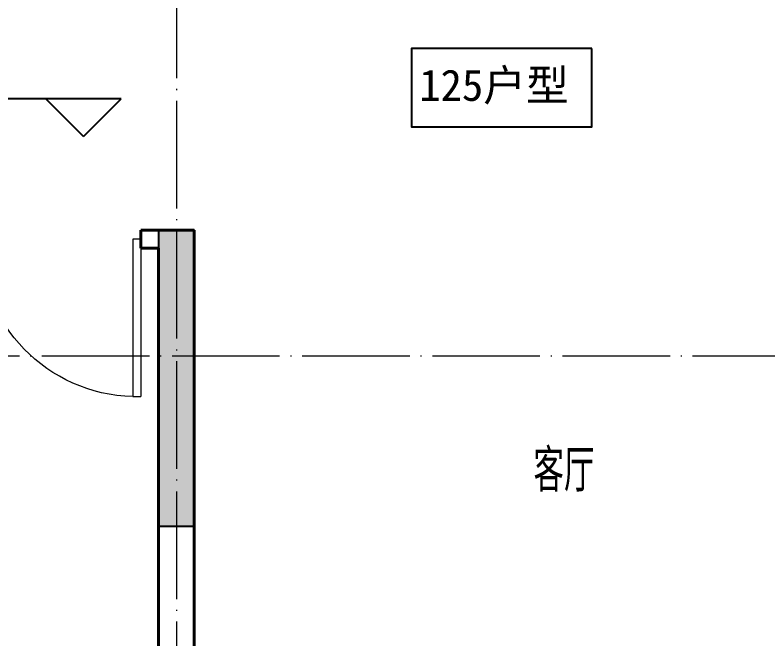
# Model space of a CAD drawing. Extents: x 27938 to 650306, y -92720 to 1524912.
# Drawn here: x 288117 to 292317, y 444254 to 447732 of the extents above; entities that cross this region are included whole.
import ezdxf

# ---------------------------------------------------------------- set-up
doc = ezdxf.new("R2010")
doc.units = 0
doc.header["$LTSCALE"] = 1000
doc.header["$MEASUREMENT"] = 0
doc.linetypes.add('DOTE', pattern=[2.42, 2, -0.2, 0.02, -0.2])
for name, color, linetype in [('COLUMN', 9, 'Continuous'), ('DIM_ELEV', 3, 'Continuous'), ('PUB_TEXT', 4, 'Continuous')]:
    doc.layers.add(name, color=color, linetype=linetype)
for name, color, linetype, lineweight in [('DOTE', 19, 'DOTE', 9), ('PUB_HATCH', 8, 'Continuous', 9), ('WALL', 9, 'Continuous', 40), ('WINDOW', 8, 'Continuous', 15)]:
    doc.layers.add(name, color=color, linetype=linetype, lineweight=lineweight)
doc.styles.get("Standard").update_dxf_attribs({"font": 'gbenor.shx', "bigfont": 'gbcbig.shx'})
doc.styles.add('黑体', font='simhei.ttf')

# ---------------------------------------------------------------- blocks, each defined once
blk = doc.blocks.new('FGDGDRGSDGDG')
at = {"layer": 'DOTE', "linetype": 'DOTE', "ltscale": 0.3}
for p, q in [((507082.5, 523848.5), (507082.5, 513948.5)), ((488182.5, 520248.5), (546982.5, 520248.5))]:
    blk.add_line(p, q, dxfattribs=at)
blk = doc.blocks.new('gdfgdgdgr')
at = {"layer": 'PUB_HATCH'}
blk.add_hatch(color=256, dxfattribs=at).paths.add_polyline_path([(494077.6, 523363.9), (494277.6, 523363.9), (494277.6, 525013.9), (494077.6, 525013.9)])
at = {"layer": 'COLUMN', "color": 8}
for p, q in [((494277.6, 525013.9), (494077.6, 525013.9)), ((494077.6, 525013.9), (494077.6, 523363.9)), ((494277.6, 523363.9), (494277.6, 525013.9)), ((494077.6, 523363.9), (494277.6, 523363.9))]:
    blk.add_line(p, q, dxfattribs=at)
blk = doc.blocks.new('$DorLib2D$00000001')
for p, q in [((0.45, 0.975), (0.5, 0.975)), ((0.45, 0), (0.45, 0.975)), ((0.5, 0), (0.5, 0.975)), ((0.5, 0), (0.45, 0))]:
    blk.add_line(p, q)
at = {"lineweight": 13}
blk.add_arc((0.475, 0), 0.975, 91.4693, 180, dxfattribs=at)

msp = doc.modelspace()

# ---------------------------------------------------------------- linework, layer by layer
at = {"color": 8}
msp.add_lwpolyline([(291335, 447545.7), (290329, 447545.7), (290329, 447109.7), (291335, 447109.7)], close=True, dxfattribs=at)
at = {"layer": 'DIM_ELEV', "color": 8}
for p, q in [((288708.6, 447265.9), (287777.7, 447265.9)), ((288498.6, 447055.9), (288288.6, 447265.9)), ((288498.6, 447055.9), (288708.6, 447265.9))]:
    msp.add_line(p, q, dxfattribs=at)
at = {"layer": 'WALL', "color": 8}
for p, q in [((289116.6, 446532.1), (288817.8, 446532.1)), ((288817.8, 446532.1), (288817.8, 446432.1)), ((289116.6, 446532.1), (289116.6, 443432.1)), ((288817.8, 446432.1), (288916.6, 446432.1)), ((288916.6, 446432.1), (288916.6, 443332.1))]:
    msp.add_line(p, q, dxfattribs=at)

# ---------------------------------------------------------------- block references
msp.add_blockref('FGDGDRGSDGDG', (-218065.9, -74416.4))
at = {"color": 8}
msp.add_blockref('gdfgdgdgr', (-205160.8, -78481.8), dxfattribs=at)
at = {"layer": 'WINDOW', "xscale": 900, "yscale": -900, "zscale": 900}
msp.add_blockref('$DorLib2D$00000001', (288367.8, 446482.1), dxfattribs=at)

# ---------------------------------------------------------------- texts
at = {"color": 8, "style": '黑体'}
msp.add_text('125户型', height=175, dxfattribs=at).set_placement((290371.3, 447253.5))
at = {"layer": 'PUB_TEXT', "color": 8}
msp.add_text('客厅', height=236.31, dxfattribs=at).set_placement((291008.5, 445074.6))

doc.saveas('drawing.dxf')
